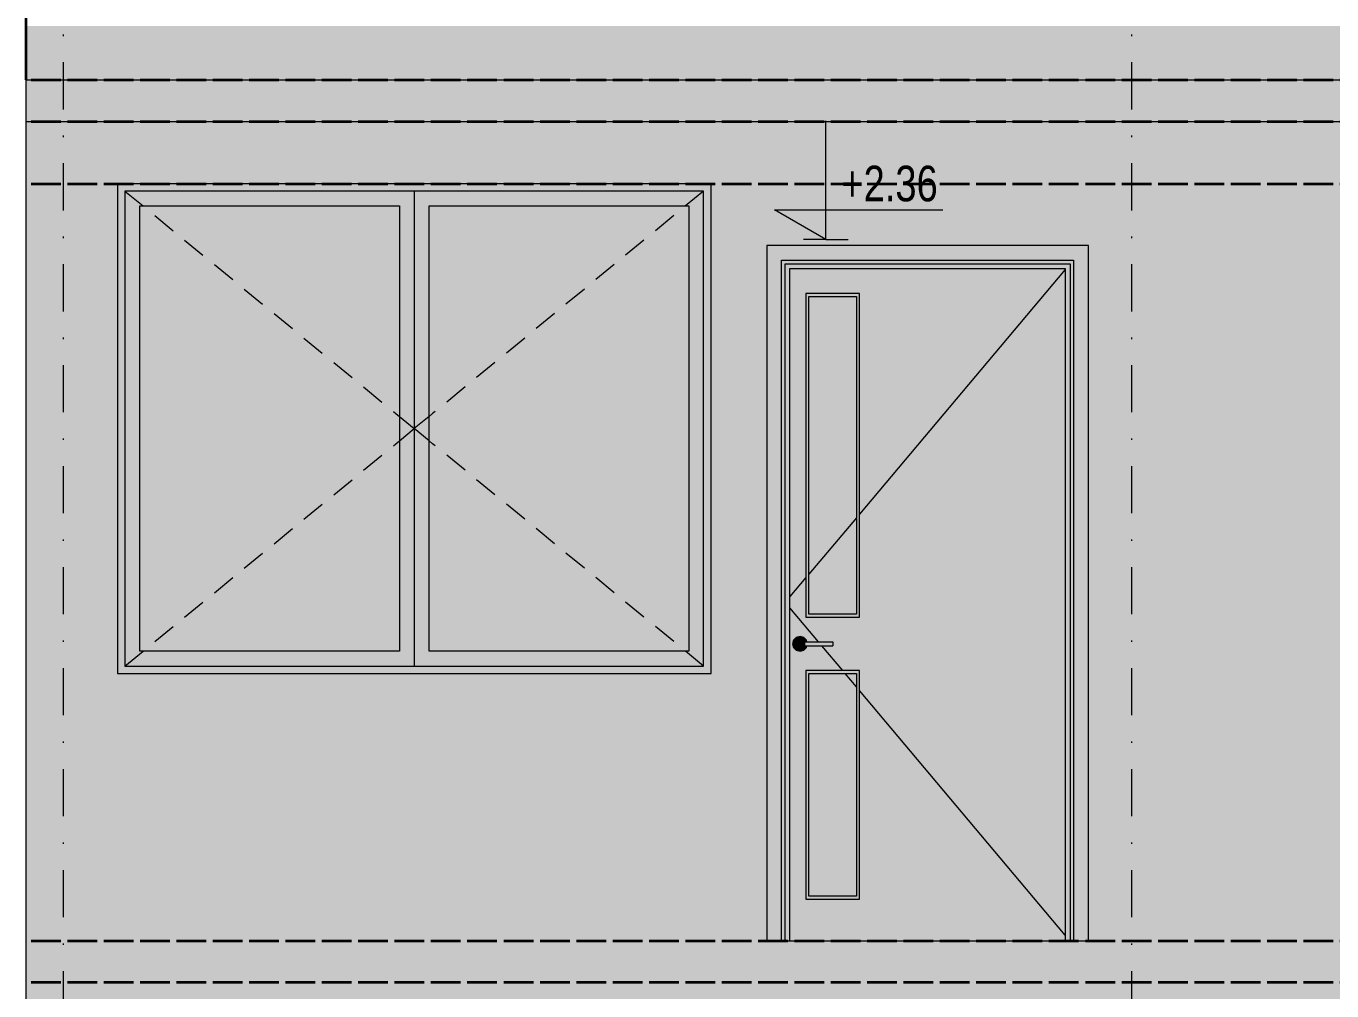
# Model space of a CAD drawing. Header units: millimetres. Extents: x -440 to 2671, y 0 to 297.
# Drawn here: x 2416.1 to 2504.1, y 151.8 to 216.8 of the extents above; entities that cross this region are included whole.
import ezdxf

# ---------------------------------------------------------------- set-up
doc = ezdxf.new("R2010")
doc.units = ezdxf.units.MM
doc.header["$MEASUREMENT"] = 0
doc.linetypes.add('- Осеви линии', pattern=[6.702778, 3.175, -1.763889, 0, -1.763889])
doc.linetypes.add('- Скирити линии', pattern=[2.45, 2, -0.45])
for name, color, linetype, lineweight, true_color in [('1', 7, 'Continuous', 13, 0x2b2b2b), ('3', 7, 'Continuous', 18, 0x7c7c7c), ('4', 7, 'Continuous', 20, 0x3e3e3e), ('61', 7, 'Continuous', 20, 0x6a6a6a), ('85', 7, 'Continuous', 20, 0x404040), ('88', 7, 'Continuous', 20, 0x5e5e5e), ('89', 7, 'Continuous', 20, 0x111111)]:
    doc.layers.add(name, color=color, linetype=linetype, lineweight=lineweight, true_color=true_color)
for name, color, linetype, lineweight in [('101', 253, 'Continuous', 15), ('164', 255, 'Continuous', 15), ('41', 7, 'Continuous', 35)]:
    doc.layers.add(name, color=color, linetype=linetype, lineweight=lineweight)
doc.layers.add('RGB colored ARCHICAD elements', color=7, linetype='Continuous')
doc.styles.add('GENERATED_STYLE_6', font='GOTHIC.TTF')

msp = doc.modelspace()

# ---------------------------------------------------------------- hatches: boundary and pattern name
at = {"layer": '85', "linetype": 'Continuous', "lineweight": 20, "true_color": 0x2a2a2a}
msp.add_hatch(color=250, dxfattribs=at).paths.add_polyline_path([(2470.023, 202.412), (2470.023, 204.412), (2466.563, 204.412)])
at = {"layer": 'RGB colored ARCHICAD elements', "linetype": 'Continuous', "lineweight": 0, "true_color": 0xccbeac}
for points in [[(2416.133, 216.152), (2554.133, 216.152), (2554.133, 216.791), (2416.133, 216.791)], [(2416.133, 213.172), (2554.133, 213.172), (2554.133, 216.152), (2416.133, 216.152)]]:
    msp.add_hatch(color=9, dxfattribs=at).paths.add_polyline_path(points)
at = {"layer": 'RGB colored ARCHICAD elements', "linetype": 'Continuous', "lineweight": 0, "true_color": 0xf2eee3}
for points in [[(2416.133, 213.172), (2416.133, 210.372), (2554.133, 210.372), (2554.133, 213.172)], [(2416.133, 155.172), (2421.133, 155.172), (2421.133, 210.372), (2416.133, 210.372)], [(2421.133, 210.372), (2421.133, 206.172), (2488.133, 206.172), (2488.133, 210.372)], [(2488.133, 210.372), (2488.133, 155.172), (2493.133, 155.172), (2493.133, 210.372)], [(2493.133, 206.172), (2549.133, 206.172), (2549.133, 210.372), (2493.133, 210.372)], [(2421.133, 155.172), (2466.049, 155.172), (2466.049, 202.012), (2487.729, 202.012), (2487.729, 155.172), (2488.133, 155.172), (2488.133, 206.172), (2462.294, 206.172), (2462.294, 173.172), (2422.294, 173.172), (2422.294, 206.172), (2421.133, 206.172)], [(2493.133, 206.172), (2493.133, 155.172), (2549.133, 155.172), (2549.133, 206.172), (2530.133, 206.172), (2530.133, 173.172), (2510.133, 173.172), (2510.133, 206.172)], [(2416.133, 155.172), (2416.133, 92.172), (2421.133, 92.172), (2421.133, 155.172)], [(2421.133, 155.172), (2421.133, 148.172), (2488.133, 148.172), (2488.133, 155.172)], [(2488.133, 155.172), (2488.133, 152.372), (2493.133, 152.372), (2493.133, 155.172)], [(2493.133, 148.172), (2549.133, 148.172), (2549.133, 155.172), (2493.133, 155.172)], [(2488.133, 152.372), (2488.133, 92.172), (2493.133, 92.172), (2493.133, 152.372)]]:
    msp.add_hatch(color=7, dxfattribs=at).paths.add_polyline_path(points)
at = {"layer": 'RGB colored ARCHICAD elements', "linetype": 'Continuous', "lineweight": 0, "true_color": 0x4e4e49}
for points in [[(2422.794, 205.172), (2422.794, 205.672), (2461.794, 205.672), (2461.794, 205.172), (2462.294, 205.172), (2462.294, 206.172), (2422.294, 206.172), (2422.294, 205.172)], [(2422.794, 174.172), (2422.794, 205.172), (2422.294, 205.172), (2422.294, 174.172)], [(2422.794, 205.672), (2422.794, 204.672), (2423.794, 204.672), (2441.294, 204.672), (2442.294, 204.672), (2442.294, 205.672)], [(2442.294, 205.672), (2442.294, 204.672), (2443.294, 204.672), (2460.794, 204.672), (2461.794, 204.672), (2461.794, 205.672)], [(2461.794, 205.172), (2461.794, 174.172), (2462.294, 174.172), (2462.294, 205.172)], [(2423.794, 204.672), (2422.794, 204.672), (2422.794, 174.672), (2423.794, 174.672)], [(2441.294, 174.672), (2442.294, 174.672), (2442.294, 204.672), (2441.294, 204.672)], [(2443.294, 204.672), (2442.294, 204.672), (2442.294, 174.672), (2443.294, 174.672)], [(2460.794, 174.672), (2461.794, 174.672), (2461.794, 204.672), (2460.794, 204.672)], [(2442.294, 173.672), (2442.294, 174.672), (2441.294, 174.672), (2423.794, 174.672), (2422.794, 174.672), (2422.794, 173.672)], [(2461.794, 173.672), (2461.794, 174.672), (2460.794, 174.672), (2443.294, 174.672), (2442.294, 174.672), (2442.294, 173.672)], [(2422.794, 173.672), (2422.794, 174.172), (2422.294, 174.172), (2422.294, 173.172), (2462.294, 173.172), (2462.294, 174.172), (2461.794, 174.172), (2461.794, 173.672)]]:
    msp.add_hatch(color=251, dxfattribs=at).paths.add_polyline_path(points)
at = {"layer": 'RGB colored ARCHICAD elements', "linetype": 'Continuous', "lineweight": 0, "true_color": 0xf0f7f3}
for points in [[(2423.794, 174.672), (2441.294, 174.672), (2441.294, 204.672), (2423.794, 204.672)], [(2443.294, 174.672), (2460.794, 174.672), (2460.794, 204.672), (2443.294, 204.672)], [(2468.889, 177.172), (2472.089, 177.172), (2472.089, 198.572), (2468.889, 198.572)], [(2468.889, 158.172), (2472.089, 158.172), (2472.089, 173.172), (2468.889, 173.172)]]:
    msp.add_hatch(color=7, dxfattribs=at).paths.add_polyline_path(points)
at = {"layer": 'RGB colored ARCHICAD elements', "linetype": 'Continuous', "lineweight": 0, "true_color": 0x5b5b5b}
for points in [[(2466.049, 155.172), (2467.049, 155.172), (2467.049, 201.012), (2466.049, 202.012)], [(2487.729, 202.012), (2466.049, 202.012), (2467.049, 201.012), (2486.729, 201.012)], [(2487.729, 202.012), (2486.729, 201.012), (2486.729, 155.172), (2487.729, 155.172)], [(2467.049, 200.772), (2467.289, 200.772), (2486.489, 200.772), (2486.729, 200.772), (2486.729, 201.012), (2467.049, 201.012)], [(2467.289, 200.772), (2467.049, 200.772), (2467.049, 155.172), (2467.289, 155.172)], [(2467.289, 200.452), (2467.609, 200.452), (2486.169, 200.452), (2486.489, 200.452), (2486.489, 200.772), (2467.289, 200.772)], [(2486.489, 155.172), (2486.729, 155.172), (2486.729, 200.772), (2486.489, 200.772)], [(2467.609, 155.172), (2467.609, 200.452), (2467.289, 200.452), (2467.289, 155.172)], [(2486.489, 155.172), (2486.489, 200.452), (2486.169, 200.452), (2486.169, 155.172)]]:
    msp.add_hatch(color=251, dxfattribs=at).paths.add_polyline_path(points)
h = msp.add_hatch(color=251, dxfattribs=at)
h.paths.add_polyline_path([(2467.609, 155.172), (2486.169, 155.172), (2486.169, 200.452), (2467.609, 200.452)])
h.paths.add_polyline_path([(2467.856, 174.922), (2467.789, 175.172), (2467.856, 175.422), (2468.039, 175.605), (2468.289, 175.672), (2468.539, 175.605), (2468.722, 175.422), (2468.752, 175.312), (2470.489, 175.312), (2470.489, 175.032), (2468.752, 175.032), (2468.722, 174.922), (2468.539, 174.739), (2468.289, 174.672), (2468.039, 174.739)], flags=0)
h.paths.add_polyline_path([(2468.689, 173.372), (2472.289, 173.372), (2472.289, 157.972), (2468.689, 157.972)], flags=0)
h.paths.add_polyline_path([(2468.689, 198.772), (2472.289, 198.772), (2472.289, 176.972), (2468.689, 176.972)], flags=0)
at = {"layer": 'RGB colored ARCHICAD elements', "linetype": 'Continuous', "lineweight": 0, "true_color": 0x4e4e49}
h = msp.add_hatch(color=251, dxfattribs=at)
h.paths.add_polyline_path([(2468.689, 198.772), (2468.689, 176.972), (2472.289, 176.972), (2472.289, 198.772)])
h.paths.add_polyline_path([(2468.889, 198.572), (2472.089, 198.572), (2472.089, 177.172), (2468.889, 177.172)], flags=0)
at = {"layer": 'RGB colored ARCHICAD elements', "linetype": 'Continuous', "lineweight": 0, "true_color": 0xb5b6c1}
for points in [[(2467.856, 175.422), (2467.789, 175.172), (2467.856, 174.922), (2468.039, 174.739), (2468.289, 174.672), (2468.539, 174.739), (2468.722, 174.922), (2468.752, 175.032), (2468.289, 175.032), (2468.219, 175.051), (2468.168, 175.102), (2468.149, 175.172), (2468.168, 175.242), (2468.219, 175.294), (2468.289, 175.312), (2468.669, 175.312), (2468.752, 175.312), (2468.722, 175.422), (2468.539, 175.605), (2468.289, 175.672), (2468.039, 175.605)], [(2468.168, 175.242), (2468.149, 175.172), (2468.215, 175.172), (2468.231, 175.242)], [(2468.149, 175.172), (2468.168, 175.102), (2468.231, 175.102), (2468.215, 175.172)], [(2468.219, 175.294), (2468.168, 175.242), (2468.231, 175.242), (2468.277, 175.294)], [(2468.231, 175.242), (2468.215, 175.172), (2468.407, 175.172), (2468.416, 175.242)], [(2468.215, 175.172), (2468.231, 175.102), (2468.416, 175.102), (2468.407, 175.172)], [(2468.289, 175.312), (2468.219, 175.294), (2468.277, 175.294), (2468.34, 175.312)], [(2468.277, 175.294), (2468.231, 175.242), (2468.416, 175.242), (2468.443, 175.294)], [(2468.34, 175.312), (2468.277, 175.294), (2468.443, 175.294), (2468.479, 175.312)], [(2468.416, 175.242), (2468.407, 175.172), (2468.651, 175.172), (2468.653, 175.242)], [(2468.407, 175.172), (2468.416, 175.102), (2468.653, 175.102), (2468.651, 175.172)], [(2468.443, 175.294), (2468.416, 175.242), (2468.653, 175.242), (2468.66, 175.294)], [(2468.479, 175.312), (2468.443, 175.294), (2468.66, 175.294), (2468.669, 175.312)], [(2468.653, 175.242), (2468.651, 175.172), (2470.489, 175.172), (2470.489, 175.242)], [(2468.651, 175.172), (2468.653, 175.102), (2470.489, 175.102), (2470.489, 175.172)], [(2468.66, 175.294), (2468.653, 175.242), (2470.489, 175.242), (2470.489, 175.294)], [(2468.669, 175.312), (2468.66, 175.294), (2470.489, 175.294), (2470.489, 175.312)], [(2468.168, 175.102), (2468.219, 175.051), (2468.277, 175.051), (2468.231, 175.102)], [(2468.219, 175.051), (2468.289, 175.032), (2468.34, 175.032), (2468.277, 175.051)], [(2468.231, 175.102), (2468.277, 175.051), (2468.443, 175.051), (2468.416, 175.102)], [(2468.277, 175.051), (2468.34, 175.032), (2468.479, 175.032), (2468.443, 175.051)], [(2468.416, 175.102), (2468.443, 175.051), (2468.66, 175.051), (2468.653, 175.102)], [(2468.443, 175.051), (2468.479, 175.032), (2468.669, 175.032), (2468.66, 175.051)], [(2468.653, 175.102), (2468.66, 175.051), (2470.489, 175.051), (2470.489, 175.102)], [(2468.66, 175.051), (2468.669, 175.032), (2470.489, 175.032), (2470.489, 175.051)]]:
    msp.add_hatch(color=9, dxfattribs=at).paths.add_polyline_path(points)
at = {"layer": 'RGB colored ARCHICAD elements', "linetype": 'Continuous', "lineweight": 0, "true_color": 0x4e4e49}
h = msp.add_hatch(color=251, dxfattribs=at)
h.paths.add_polyline_path([(2468.689, 157.972), (2472.289, 157.972), (2472.289, 173.372), (2468.689, 173.372)])
h.paths.add_polyline_path([(2468.889, 158.172), (2468.889, 173.172), (2472.089, 173.172), (2472.089, 158.172)], flags=0)

# ---------------------------------------------------------------- linework, layer by layer
at = {"layer": '101', "color": 250, "linetype": 'Continuous', "lineweight": 15, "true_color": 0x2a2a2a}
for p, q in [((2466.049, 202.012), (2466.049, 155.172)), ((2487.729, 202.012), (2466.049, 202.012)), ((2487.729, 155.172), (2487.729, 202.012)), ((2467.049, 155.172), (2467.049, 201.012)), ((2467.049, 201.012), (2486.729, 201.012)), ((2467.289, 155.172), (2467.289, 200.772)), ((2467.289, 200.772), (2486.489, 200.772)), ((2486.489, 200.772), (2486.489, 155.172)), ((2486.729, 201.012), (2486.729, 155.172)), ((2467.609, 155.172), (2467.609, 200.452)), ((2467.609, 200.452), (2486.169, 200.452)), ((2486.169, 200.452), (2486.169, 155.172)), ((2472.289, 198.772), (2468.689, 198.772)), ((2468.689, 198.772), (2468.689, 176.972)), ((2468.889, 177.172), (2468.889, 198.572)), ((2468.889, 198.572), (2472.089, 198.572)), ((2472.089, 198.572), (2472.089, 177.172)), ((2472.289, 176.972), (2472.289, 198.772)), ((2468.689, 176.972), (2472.289, 176.972)), ((2472.089, 177.172), (2468.889, 177.172)), ((2467.856, 175.422), (2467.789, 175.172)), ((2467.789, 175.172), (2467.856, 174.922)), ((2468.039, 175.605), (2467.856, 175.422)), ((2468.289, 175.672), (2468.039, 175.605)), ((2468.168, 175.242), (2468.149, 175.172)), ((2468.149, 175.172), (2468.168, 175.102)), ((2468.219, 175.294), (2468.168, 175.242)), ((2468.231, 175.242), (2468.215, 175.172)), ((2468.215, 175.172), (2468.231, 175.102)), ((2468.289, 175.312), (2468.219, 175.294)), ((2468.277, 175.294), (2468.231, 175.242)), ((2468.539, 175.605), (2468.289, 175.672)), ((2468.289, 175.312), (2468.34, 175.312)), ((2468.34, 175.312), (2468.479, 175.312)), ((2468.416, 175.242), (2468.407, 175.172)), ((2468.407, 175.172), (2468.416, 175.102)), ((2468.443, 175.294), (2468.416, 175.242)), ((2468.479, 175.312), (2468.669, 175.312)), ((2468.722, 175.422), (2468.539, 175.605)), ((2468.669, 175.312), (2470.489, 175.312)), ((2468.752, 175.312), (2468.722, 175.422)), ((2470.489, 175.312), (2470.489, 175.294)), ((2470.489, 175.294), (2470.489, 175.242)), ((2470.489, 175.242), (2470.489, 175.172)), ((2470.489, 175.172), (2470.489, 175.102)), ((2467.856, 174.922), (2468.039, 174.739)), ((2468.039, 174.739), (2468.289, 174.672)), ((2468.168, 175.102), (2468.219, 175.051)), ((2468.219, 175.051), (2468.289, 175.032)), ((2468.231, 175.102), (2468.277, 175.051)), ((2468.289, 175.032), (2468.34, 175.032)), ((2468.289, 174.672), (2468.539, 174.739)), ((2468.34, 175.032), (2468.479, 175.032)), ((2468.416, 175.102), (2468.443, 175.051)), ((2468.479, 175.032), (2468.669, 175.032)), ((2468.539, 174.739), (2468.722, 174.922)), ((2468.669, 175.032), (2470.489, 175.032)), ((2468.722, 174.922), (2468.752, 175.032)), ((2470.489, 175.102), (2470.489, 175.051)), ((2470.489, 175.051), (2470.489, 175.032)), ((2472.289, 173.372), (2468.689, 173.372)), ((2468.689, 173.372), (2468.689, 157.972)), ((2472.289, 157.972), (2472.289, 173.372)), ((2468.889, 158.172), (2468.889, 173.172)), ((2468.889, 173.172), (2472.089, 173.172)), ((2472.089, 173.172), (2472.089, 158.172)), ((2468.689, 157.972), (2472.289, 157.972)), ((2472.089, 158.172), (2468.889, 158.172)), ((2466.049, 155.172), (2467.049, 155.172)), ((2467.049, 155.172), (2467.289, 155.172)), ((2486.489, 155.172), (2486.729, 155.172)), ((2486.729, 155.172), (2487.729, 155.172))]:
    msp.add_line(p, q, dxfattribs=at)
at = {"layer": '164', "color": 250, "linetype": 'Continuous', "lineweight": 15, "true_color": 0x2a2a2a}
msp.add_line((2467.289, 155.172), (2486.489, 155.172), dxfattribs=at)
at = {"layer": '3', "color": 250, "linetype": 'Continuous', "lineweight": 18, "true_color": 0x2a2a2a}
for p, q in [((2422.794, 205.672), (2424.012, 204.672)), ((2461.794, 205.672), (2460.575, 204.672)), ((2424.012, 204.672), (2424.03, 204.658)), ((2460.575, 204.672), (2460.557, 204.658)), ((2424.804, 204.023), (2426.04, 203.008)), ((2459.784, 204.023), (2458.547, 203.008)), ((2426.814, 202.374), (2428.05, 201.359)), ((2457.774, 202.374), (2456.537, 201.359)), ((2428.823, 200.725), (2430.06, 199.71)), ((2455.764, 200.725), (2454.527, 199.71)), ((2486.169, 200.392), (2472.289, 183.91)), ((2430.833, 199.076), (2432.07, 198.061)), ((2453.754, 199.076), (2452.517, 198.061)), ((2432.843, 197.426), (2434.08, 196.411)), ((2451.744, 197.426), (2450.507, 196.411)), ((2434.853, 195.777), (2436.09, 194.762)), ((2449.734, 195.777), (2448.497, 194.762)), ((2436.863, 194.128), (2438.1, 193.113)), ((2447.724, 194.128), (2446.487, 193.113)), ((2438.873, 192.479), (2440.11, 191.464)), ((2445.714, 192.479), (2444.477, 191.464)), ((2440.883, 190.829), (2441.057, 190.687)), ((2441.057, 190.687), (2441.294, 190.493)), ((2441.294, 190.493), (2442.294, 189.672)), ((2443.294, 190.493), (2442.294, 189.672)), ((2443.53, 190.687), (2443.294, 190.493)), ((2443.704, 190.829), (2443.53, 190.687)), ((2441.294, 188.852), (2442.294, 189.672)), ((2443.294, 188.852), (2442.294, 189.672)), ((2440.883, 188.515), (2441.057, 188.658)), ((2441.057, 188.658), (2441.294, 188.852)), ((2443.53, 188.658), (2443.294, 188.852)), ((2443.704, 188.515), (2443.53, 188.658)), ((2438.873, 186.866), (2440.11, 187.881)), ((2445.714, 186.866), (2444.477, 187.881)), ((2436.863, 185.217), (2438.1, 186.232)), ((2447.724, 185.217), (2446.487, 186.232)), ((2434.853, 183.568), (2436.09, 184.583)), ((2449.734, 183.568), (2448.497, 184.583)), ((2472.089, 183.672), (2468.889, 179.872)), ((2432.843, 181.919), (2434.08, 182.933)), ((2451.744, 181.919), (2450.507, 182.933)), ((2430.833, 180.269), (2432.07, 181.284)), ((2453.754, 180.269), (2452.517, 181.284)), ((2428.823, 178.62), (2430.06, 179.635)), ((2455.764, 178.62), (2454.527, 179.635)), ((2468.689, 179.635), (2467.609, 178.352)), ((2426.814, 176.971), (2428.05, 177.986)), ((2457.774, 176.971), (2456.537, 177.986)), ((2469.529, 175.312), (2467.609, 177.592)), ((2424.804, 175.322), (2426.04, 176.337)), ((2459.784, 175.322), (2458.547, 176.337)), ((2422.794, 173.672), (2424.012, 174.672)), ((2424.012, 174.672), (2424.03, 174.687)), ((2460.575, 174.672), (2460.557, 174.687)), ((2461.794, 173.672), (2460.575, 174.672)), ((2471.163, 173.372), (2469.765, 175.032)), ((2472.089, 172.272), (2471.331, 173.172)), ((2486.169, 155.552), (2472.289, 172.035))]:
    msp.add_line(p, q, dxfattribs=at)
at = {"layer": '4', "color": 250, "linetype": '- Осеви линии', "lineweight": 20, "true_color": 0x2a2a2a}
for p, q in [((2418.633, 255.172), (2418.633, 85.172)), ((2490.633, 255.172), (2490.633, 85.172))]:
    msp.add_line(p, q, dxfattribs=at)
at = {"layer": '41', "linetype": 'Continuous', "lineweight": 35}
for p, q in [((2416.133, 216.791), (2416.133, 218.706)), ((2416.133, 216.152), (2416.133, 216.791)), ((2416.133, 213.172), (2416.133, 216.152))]:
    msp.add_line(p, q, dxfattribs=at)
at = {"layer": '41', "color": 250, "linetype": '- Скирити линии', "lineweight": 35, "true_color": 0x2a2a2a, "flags": 128}
for points in [[(2416.467, 213.172), (2554.748, 213.172)], [(2416.467, 210.372), (2554.748, 210.372)], [(2416.467, 206.172), (2554.748, 206.172)], [(2416.467, 155.172), (2554.748, 155.172)], [(2416.467, 152.372), (2554.133, 152.372)]]:
    msp.add_lwpolyline(points, dxfattribs=at)
at = {"layer": '61', "linetype": 'Continuous', "lineweight": 20}
for p, q in [((2462.294, 206.172), (2422.294, 206.172)), ((2422.294, 206.172), (2422.294, 205.172)), ((2462.294, 205.172), (2462.294, 206.172)), ((2422.294, 205.172), (2422.294, 174.172)), ((2422.794, 205.672), (2422.794, 204.672)), ((2442.294, 205.672), (2422.794, 205.672)), ((2442.294, 205.672), (2442.294, 204.672)), ((2461.794, 205.672), (2442.294, 205.672)), ((2461.794, 204.672), (2461.794, 205.672)), ((2462.294, 174.172), (2462.294, 205.172)), ((2422.794, 204.672), (2422.794, 174.672)), ((2423.794, 174.672), (2423.794, 204.672)), ((2423.794, 204.672), (2441.294, 204.672)), ((2441.294, 204.672), (2441.294, 174.672)), ((2442.294, 204.672), (2442.294, 174.672)), ((2443.294, 174.672), (2443.294, 204.672)), ((2443.294, 204.672), (2460.794, 204.672)), ((2460.794, 204.672), (2460.794, 174.672)), ((2461.794, 174.672), (2461.794, 204.672)), ((2422.794, 174.672), (2422.794, 173.672)), ((2441.294, 174.672), (2423.794, 174.672)), ((2442.294, 174.672), (2442.294, 173.672)), ((2460.794, 174.672), (2443.294, 174.672)), ((2461.794, 173.672), (2461.794, 174.672)), ((2422.294, 174.172), (2422.294, 173.172)), ((2422.794, 173.672), (2442.294, 173.672)), ((2442.294, 173.672), (2461.794, 173.672)), ((2462.294, 173.172), (2462.294, 174.172)), ((2422.294, 173.172), (2462.294, 173.172))]:
    msp.add_line(p, q, dxfattribs=at)
at = {"layer": '85', "linetype": 'Continuous', "lineweight": 20}
for p, q in [((2470.023, 202.412), (2470.023, 210.412)), ((2470.023, 202.412), (2466.563, 204.412)), ((2466.563, 204.412), (2470.023, 204.412)), ((2470.023, 204.412), (2477.908, 204.412)), ((2470.023, 202.412), (2468.523, 202.412)), ((2470.023, 202.412), (2471.523, 202.412))]:
    msp.add_line(p, q, dxfattribs=at)
at = {"layer": '88', "color": 250, "linetype": 'Continuous', "lineweight": 20, "true_color": 0x2a2a2a}
for p, q in [((2416.133, 155.172), (2416.133, 210.372)), ((2416.133, 92.172), (2416.133, 155.172))]:
    msp.add_line(p, q, dxfattribs=at)
at = {"layer": '89', "color": 250, "linetype": 'Continuous', "lineweight": 20, "true_color": 0x222222}
for p, q in [((2416.133, 213.172), (2554.133, 213.172)), ((2416.133, 210.372), (2416.133, 213.172)), ((2416.133, 210.372), (2554.133, 210.372))]:
    msp.add_line(p, q, dxfattribs=at)

# ---------------------------------------------------------------- texts
at = {"layer": '1', "linetype": 'Continuous', "lineweight": 13, "insert": (2471.074, 204.952), "char_height": 2.4, "attachment_point": 7, "style": 'GENERATED_STYLE_6'}
msp.add_mtext('\\A1;{\\W0.800000x;\\pql;\\fCentury Gothic|b0|i0|c0|p34;+2.36}', dxfattribs=at)

doc.saveas('drawing.dxf')
